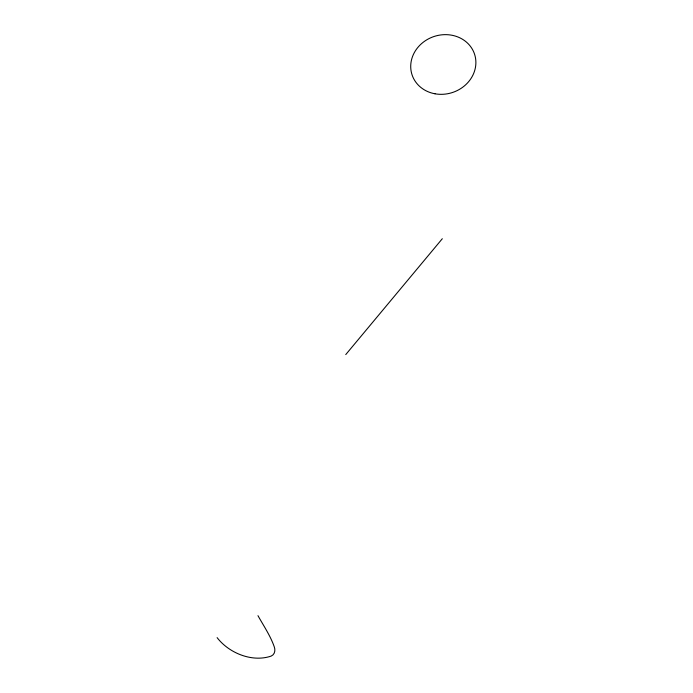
<?xml version="1.0" encoding="UTF-8"?>
<svg xmlns="http://www.w3.org/2000/svg" width="693" height="693" viewBox="0 0 693 693"><rect width="100%" height="100%" fill="white"/><g stroke="black" fill="none" stroke-linecap="round" stroke-linejoin="round"><path stroke-width="1.04" d="M345.755 354.582L442.316 238.721M217.117 637.647C229.045 653.152 252.139 662.569 271.136 656.098C274.809 654.599 275.597 650.199 274.263 646.82C270.391 635.706 263.661 625.883 257.969 615.67M435.031 93.798A32.917 29.487 -18.5 0 0 474.731 54.721A32.917 29.487 -18.5 0 0 420.131 44.95A32.917 29.487 -18.5 0 0 435.031 93.798"/></g></svg>
